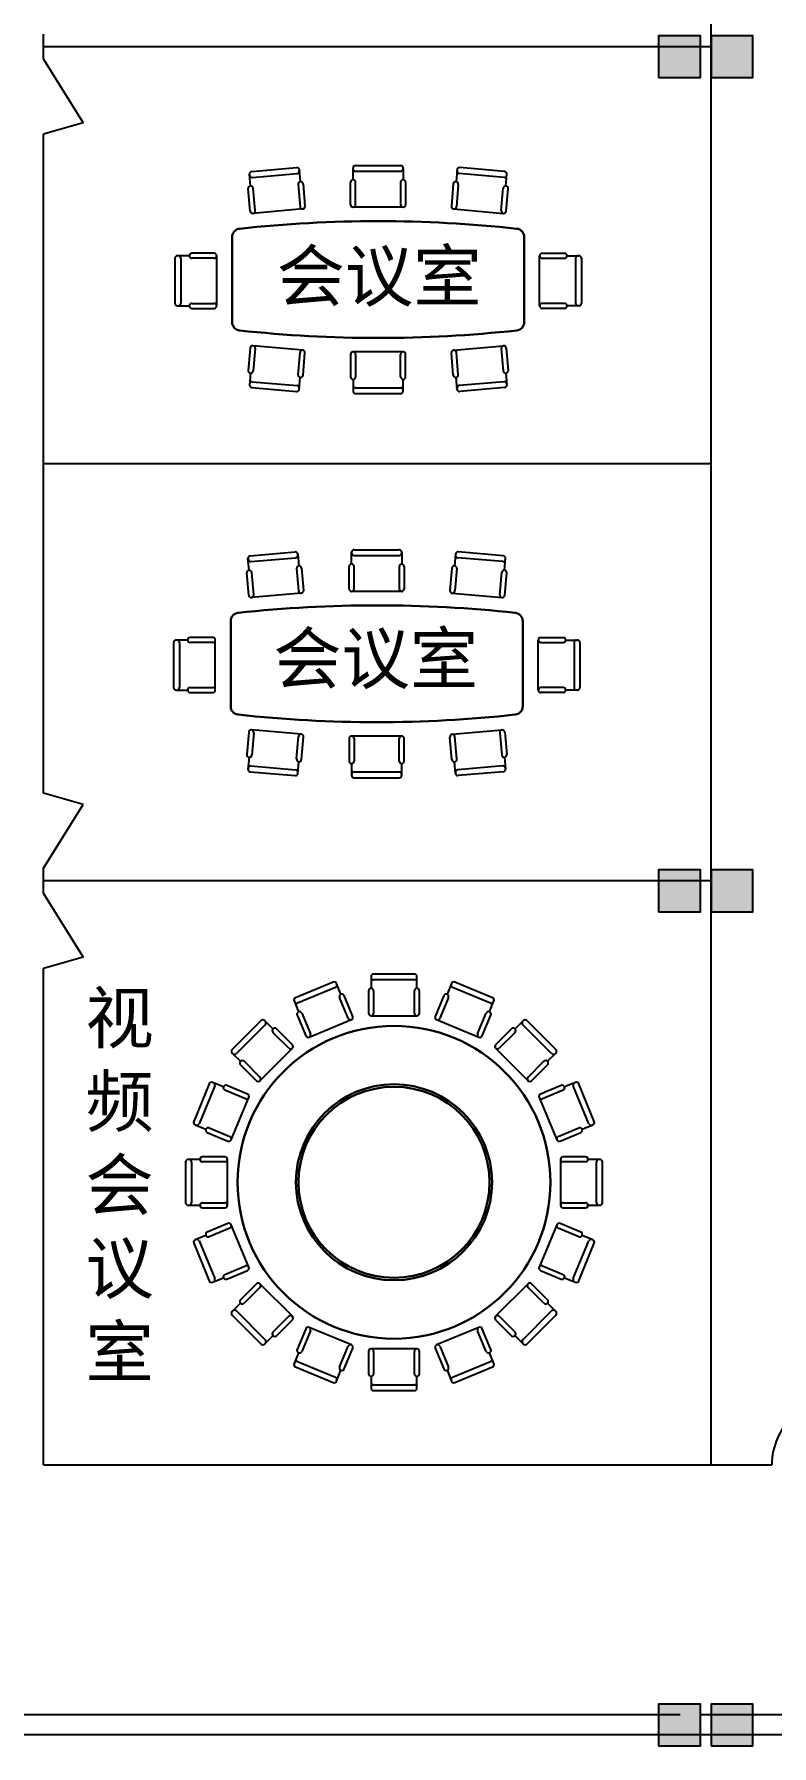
# Model space of a CAD drawing. Header units: millimetres. Extents: x 958 to 636282, y 2095 to 161571.
# Drawn here: x 85455 to 94293, y 7095 to 27615 of the extents above; entities that cross this region are included whole.
import ezdxf

# ---------------------------------------------------------------- set-up
doc = ezdxf.new("R2010")
doc.units = ezdxf.units.MM
for name, color, linetype in [('COLUMN', 9, 'Continuous'), ('PUB_HATCH', 8, 'Continuous'), ('W', 7, 'Continuous'), ('wall', 2, 'Continuous')]:
    doc.layers.add(name, color=color, linetype=linetype)
doc.styles.get("Standard").update_dxf_attribs({"font": 'arial.ttf'})

# ---------------------------------------------------------------- blocks, each defined once
blk = doc.blocks.new('_fzh')
blk.add_lwpolyline([(-0.5, -0.5), (0.5, -0.5), (0.5, 0.5), (-0.5, 0.5)], close=True)
at = {"layer": 'PUB_HATCH'}
blk.add_solid([(-0.5, -0.5), (0.5, -0.5), (-0.5, 0.5), (0.5, 0.5)], dxfattribs=at)

msp = doc.modelspace()

# ---------------------------------------------------------------- linework, layer by layer
for p, q in [((93567.108, 22465.286), (93567.108, 67465.286)), ((93567.733, 10465.286), (93567.733, 67225.286)), ((85567.108, 27315.215), (85567.108, 27615.357)), ((93567.108, 27465.286), (85567.108, 27465.286)), ((85567.108, 18515.357), (85567.108, 26415.215)), ((93567.108, 22465.286), (85567.108, 22465.286)), ((93566.483, 10465.286), (93567.108, 22465.286)), ((93567.108, 10465.286), (93567.108, 22465.286)), ((85567.108, 17315.215), (85567.108, 17615.357)), ((93567.108, 17465.286), (85567.108, 17465.286)), ((85567.108, 10465.286), (85567.108, 16415.215)), ((85567.108, 10465.286), (94293.488, 10465.286)), ((88567.733, 10465.286), (90467.733, 10465.286))]:
    msp.add_line(p, q)
msp.add_arc((95103.54, 10456.476), 810.1, 86.8160727, 179.3768898)
at = {"layer": 'W', "color": 3, "linetype": 'ByBlock', "lineweight": 25}
for p, q in [((85567.108, 27315.215), (86042.614, 26551.085)), ((88034.371, 25926.177), (88033.499, 25936.139)), ((88045.785, 25795.716), (88033.499, 25936.139)), ((88060.77, 25968.64), (88598.715, 26015.704)), ((88066.871, 25898.906), (88604.816, 25945.97)), ((88631.216, 25988.433), (88632.087, 25978.471)), ((88631.216, 25988.433), (88643.501, 25848.009)), ((89275.616, 26001.802), (89275.616, 26011.802)), ((89275.616, 25870.843), (89275.616, 26011.802)), ((89275.616, 25870.843), (89275.616, 25870.843)), ((89305.616, 26041.802), (89845.616, 26041.802)), ((89305.616, 25971.802), (89845.616, 25971.802)), ((89875.616, 26011.802), (89875.616, 26001.802)), ((89875.616, 26011.802), (89875.616, 25870.843)), ((89875.616, 25870.843), (89875.616, 25870.843)), ((90521.703, 25988.433), (90509.418, 25848.009)), ((90521.703, 25988.433), (90520.831, 25978.471)), ((91086.048, 25898.906), (90548.103, 25945.97)), ((91092.149, 25968.64), (90554.203, 26015.704)), ((91107.134, 25795.716), (91119.42, 25936.139)), ((91118.548, 25926.177), (91119.42, 25936.139)), ((88041.962, 25495.199), (88018.513, 25763.215)), ((88045.785, 25795.716), (88045.785, 25795.716)), ((88101.733, 25500.428), (88078.285, 25768.445)), ((88616.23, 25815.509), (88639.679, 25547.492)), ((88643.501, 25848.009), (88643.501, 25848.009)), ((88676.002, 25820.738), (88699.45, 25552.722)), ((89245.616, 25571.802), (89245.616, 25840.843)), ((89305.616, 25571.802), (89305.616, 25840.843)), ((89845.616, 25840.843), (89845.616, 25571.802)), ((89905.616, 25840.843), (89905.616, 25571.802)), ((90476.917, 25820.738), (90453.469, 25552.722)), ((90509.418, 25848.009), (90509.418, 25848.009)), ((90536.689, 25815.509), (90513.24, 25547.492)), ((91051.185, 25500.428), (91074.634, 25768.445)), ((91107.134, 25795.716), (91107.134, 25795.716)), ((91110.957, 25495.199), (91134.406, 25763.215)), ((88672.179, 25520.221), (88074.462, 25467.928)), ((88074.462, 25467.928), (88074.462, 25467.928)), ((88672.179, 25520.221), (88672.179, 25520.221)), ((89875.616, 25541.802), (89275.616, 25541.802)), ((89275.616, 25541.802), (89275.616, 25541.802)), ((89875.616, 25541.802), (89875.616, 25541.802)), ((90480.74, 25520.221), (91078.457, 25467.928)), ((90480.74, 25520.221), (90480.74, 25520.221)), ((91078.457, 25467.928), (91078.457, 25467.928)), ((87140.994, 24928.89), (87140.994, 24388.89)), ((87180.994, 24958.89), (87170.994, 24958.89)), ((87311.953, 24958.89), (87170.994, 24958.89)), ((87210.994, 24928.89), (87210.994, 24388.89)), ((87311.953, 24958.89), (87311.953, 24958.89)), ((87610.994, 24988.89), (87341.953, 24988.89)), ((87610.994, 24928.89), (87341.953, 24928.89)), ((87640.994, 24358.89), (87640.994, 24958.89)), ((87640.994, 24958.89), (87640.994, 24958.89)), ((91511.925, 24358.89), (91511.925, 24958.89)), ((91511.925, 24958.89), (91511.925, 24958.89)), ((91541.925, 24988.89), (91810.965, 24988.89)), ((91541.925, 24928.89), (91810.965, 24928.89)), ((91840.965, 24958.89), (91840.965, 24958.89)), ((91840.965, 24958.89), (91981.925, 24958.89)), ((91941.925, 24928.89), (91941.925, 24388.89)), ((91971.925, 24958.89), (91981.925, 24958.89)), ((92011.925, 24928.89), (92011.925, 24388.89)), ((87170.994, 24358.89), (87180.994, 24358.89)), ((87170.994, 24358.89), (87311.953, 24358.89)), ((87311.953, 24358.89), (87311.953, 24358.89)), ((87341.953, 24388.89), (87610.994, 24388.89)), ((87341.953, 24328.89), (87610.994, 24328.89)), ((87640.994, 24358.89), (87640.994, 24358.89)), ((91511.925, 24358.89), (91511.925, 24358.89)), ((91810.965, 24388.89), (91541.925, 24388.89)), ((91810.965, 24328.89), (91541.925, 24328.89)), ((91840.965, 24358.89), (91840.965, 24358.89)), ((91981.925, 24358.89), (91840.965, 24358.89)), ((91981.925, 24358.89), (91971.925, 24358.89)), ((88041.962, 23853.117), (88018.513, 23585.101)), ((88672.179, 23828.095), (88074.462, 23880.389)), ((88074.462, 23880.389), (88074.462, 23880.389)), ((88101.733, 23847.888), (88078.285, 23579.872)), ((88672.179, 23828.095), (88672.179, 23828.095)), ((89875.616, 23806.514), (89275.616, 23806.514)), ((89275.616, 23806.514), (89275.616, 23806.514)), ((89875.616, 23806.514), (89875.616, 23806.514)), ((90480.74, 23828.095), (91078.457, 23880.389)), ((90480.74, 23828.095), (90480.74, 23828.095)), ((91051.185, 23847.888), (91074.634, 23579.872)), ((91078.457, 23880.389), (91078.457, 23880.389)), ((91110.957, 23853.117), (91134.406, 23585.101)), ((88616.23, 23532.808), (88639.679, 23800.824)), ((88676.002, 23527.578), (88699.45, 23795.595)), ((89245.616, 23776.514), (89245.616, 23507.474)), ((89305.616, 23776.514), (89305.616, 23507.474)), ((89845.616, 23507.474), (89845.616, 23776.514)), ((89905.616, 23507.474), (89905.616, 23776.514)), ((90476.917, 23527.578), (90453.469, 23795.595)), ((90536.689, 23532.808), (90513.24, 23800.824)), ((88045.785, 23552.601), (88033.499, 23412.177)), ((88034.371, 23422.139), (88033.499, 23412.177)), ((88045.785, 23552.601), (88045.785, 23552.601)), ((88066.871, 23449.41), (88604.816, 23402.346)), ((88631.216, 23359.884), (88643.501, 23500.307)), ((88643.501, 23500.307), (88643.501, 23500.307)), ((89275.616, 23477.474), (89275.616, 23477.474)), ((89275.616, 23477.474), (89275.616, 23336.514)), ((89875.616, 23477.474), (89875.616, 23477.474)), ((89875.616, 23336.514), (89875.616, 23477.474)), ((90509.418, 23500.307), (90509.418, 23500.307)), ((90521.703, 23359.884), (90509.418, 23500.307)), ((91086.048, 23449.41), (90548.103, 23402.346)), ((91107.134, 23552.601), (91107.134, 23552.601)), ((91107.134, 23552.601), (91119.42, 23412.177)), ((91118.548, 23422.139), (91119.42, 23412.177)), ((88060.77, 23379.677), (88598.715, 23332.613)), ((88631.216, 23359.884), (88632.087, 23369.846)), ((89275.616, 23346.514), (89275.616, 23336.514)), ((89305.616, 23376.514), (89845.616, 23376.514)), ((89305.616, 23306.514), (89845.616, 23306.514)), ((89875.616, 23336.514), (89875.616, 23346.514)), ((90521.703, 23359.884), (90520.831, 23369.846)), ((91092.149, 23379.677), (90554.203, 23332.613)), ((88043.401, 21362.255), (88581.346, 21409.319)), ((88613.847, 21382.047), (88614.718, 21372.085)), ((88613.847, 21382.047), (88626.132, 21241.624)), ((89258.247, 21395.417), (89258.247, 21405.417)), ((89258.247, 21264.457), (89258.247, 21405.417)), ((89288.247, 21435.417), (89828.247, 21435.417)), ((89288.247, 21365.417), (89828.247, 21365.417)), ((89858.247, 21405.417), (89858.247, 21395.417)), ((89858.247, 21405.417), (89858.247, 21264.457)), ((90504.334, 21382.047), (90492.048, 21241.624)), ((90504.334, 21382.047), (90503.462, 21372.085)), ((91074.78, 21362.255), (90536.834, 21409.319)), ((88024.593, 20888.814), (88001.144, 21156.83)), ((88017.002, 21319.792), (88016.13, 21329.754)), ((88028.415, 21189.331), (88016.13, 21329.754)), ((88028.415, 21189.331), (88028.415, 21189.331)), ((88049.502, 21292.521), (88587.447, 21339.585)), ((88084.364, 20894.043), (88060.916, 21162.059)), ((88598.861, 21209.124), (88622.309, 20941.107)), ((88626.132, 21241.624), (88626.132, 21241.624)), ((88658.633, 21214.353), (88682.081, 20946.336)), ((89228.247, 20965.417), (89228.247, 21234.457)), ((89258.247, 21264.457), (89258.247, 21264.457)), ((89288.247, 20965.417), (89288.247, 21234.457)), ((89828.247, 21234.457), (89828.247, 20965.417)), ((89858.247, 21264.457), (89858.247, 21264.457)), ((89888.247, 21234.457), (89888.247, 20965.417)), ((90459.548, 21214.353), (90436.099, 20946.336)), ((90492.048, 21241.624), (90492.048, 21241.624)), ((90519.32, 21209.124), (90495.871, 20941.107)), ((91068.679, 21292.521), (90530.733, 21339.585)), ((91033.816, 20894.043), (91057.265, 21162.059)), ((91089.765, 21189.331), (91102.051, 21329.754)), ((91089.765, 21189.331), (91089.765, 21189.331)), ((91093.588, 20888.814), (91117.036, 21156.83)), ((91101.179, 21319.792), (91102.051, 21329.754)), ((89858.247, 20935.417), (89258.247, 20935.417)), ((89258.247, 20935.417), (89258.247, 20935.417)), ((89858.247, 20935.417), (89858.247, 20935.417)), ((88654.81, 20913.836), (88057.093, 20861.542)), ((88057.093, 20861.542), (88057.093, 20861.542)), ((88654.81, 20913.836), (88654.81, 20913.836)), ((90463.371, 20913.836), (91061.087, 20861.542)), ((90463.371, 20913.836), (90463.371, 20913.836)), ((91061.087, 20861.542), (91061.087, 20861.542)), ((87123.625, 20322.505), (87123.625, 19782.505)), ((87163.625, 20352.505), (87153.625, 20352.505)), ((87294.584, 20352.505), (87153.625, 20352.505)), ((87193.625, 20322.505), (87193.625, 19782.505)), ((87294.584, 20352.505), (87294.584, 20352.505)), ((87593.625, 20382.505), (87324.584, 20382.505)), ((87593.625, 20322.505), (87324.584, 20322.505)), ((87623.625, 19752.505), (87623.625, 20352.505)), ((87623.625, 20352.505), (87623.625, 20352.505)), ((91494.556, 19752.505), (91494.556, 20352.505)), ((91494.556, 20352.505), (91494.556, 20352.505)), ((91524.556, 20382.505), (91793.596, 20382.505)), ((91524.556, 20322.505), (91793.596, 20322.505)), ((91823.596, 20352.505), (91823.596, 20352.505)), ((91823.596, 20352.505), (91964.556, 20352.505)), ((91924.556, 20322.505), (91924.556, 19782.505)), ((91954.556, 20352.505), (91964.556, 20352.505)), ((91994.556, 20322.505), (91994.556, 19782.505)), ((87153.625, 19752.505), (87163.625, 19752.505)), ((87153.625, 19752.505), (87294.584, 19752.505)), ((87294.584, 19752.505), (87294.584, 19752.505)), ((87324.584, 19782.505), (87593.625, 19782.505)), ((87324.584, 19722.505), (87593.625, 19722.505)), ((87623.625, 19752.505), (87623.625, 19752.505)), ((91494.556, 19752.505), (91494.556, 19752.505)), ((91793.596, 19782.505), (91524.556, 19782.505)), ((91793.596, 19722.505), (91524.556, 19722.505)), ((91823.596, 19752.505), (91823.596, 19752.505)), ((91964.556, 19752.505), (91823.596, 19752.505)), ((91964.556, 19752.505), (91954.556, 19752.505)), ((88024.593, 19246.732), (88001.144, 18978.716)), ((88654.81, 19221.71), (88057.093, 19274.004)), ((88057.093, 19274.004), (88057.093, 19274.004)), ((88084.364, 19241.503), (88060.916, 18973.487)), ((88598.861, 18926.422), (88622.309, 19194.439)), ((88654.81, 19221.71), (88654.81, 19221.71)), ((88658.633, 18921.193), (88682.081, 19189.21)), ((89228.247, 19170.129), (89228.247, 18901.089)), ((89858.247, 19200.129), (89258.247, 19200.129)), ((89258.247, 19200.129), (89258.247, 19200.129)), ((89288.247, 19170.129), (89288.247, 18901.089)), ((89828.247, 18901.089), (89828.247, 19170.129)), ((89858.247, 19200.129), (89858.247, 19200.129)), ((89888.247, 18901.089), (89888.247, 19170.129)), ((90459.548, 18921.193), (90436.099, 19189.21)), ((90463.371, 19221.71), (91061.087, 19274.004)), ((90463.371, 19221.71), (90463.371, 19221.71)), ((90519.32, 18926.422), (90495.871, 19194.439)), ((91033.816, 19241.503), (91057.265, 18973.487)), ((91061.087, 19274.004), (91061.087, 19274.004)), ((91093.588, 19246.732), (91117.036, 18978.716)), ((88028.415, 18946.215), (88016.13, 18805.792)), ((88028.415, 18946.215), (88028.415, 18946.215)), ((88613.847, 18753.499), (88626.132, 18893.922)), ((88626.132, 18893.922), (88626.132, 18893.922)), ((90492.048, 18893.922), (90492.048, 18893.922)), ((90504.334, 18753.499), (90492.048, 18893.922)), ((91089.765, 18946.215), (91089.765, 18946.215)), ((91089.765, 18946.215), (91102.051, 18805.792)), ((88017.002, 18815.754), (88016.13, 18805.792)), ((88043.401, 18773.292), (88581.346, 18726.227)), ((88049.502, 18843.025), (88587.447, 18795.961)), ((88613.847, 18753.499), (88614.718, 18763.461)), ((89258.247, 18871.089), (89258.247, 18871.089)), ((89258.247, 18871.089), (89258.247, 18730.129)), ((89258.247, 18740.129), (89258.247, 18730.129)), ((89288.247, 18770.129), (89828.247, 18770.129)), ((89288.247, 18700.129), (89828.247, 18700.129)), ((89858.247, 18871.089), (89858.247, 18871.089)), ((89858.247, 18730.129), (89858.247, 18871.089)), ((89858.247, 18730.129), (89858.247, 18740.129)), ((90504.334, 18753.499), (90503.462, 18763.461)), ((91068.679, 18843.025), (90530.733, 18795.961)), ((91074.78, 18773.292), (90536.834, 18726.227)), ((91101.179, 18815.754), (91102.051, 18805.792)), ((85567.108, 17615.357), (86042.614, 18379.486)), ((85567.108, 17315.215), (86042.614, 16551.085)), ((89036.908, 16251.774), (88584.207, 16064.259)), ((89079.932, 16226.299), (89076.105, 16235.538)), ((89130.048, 16105.308), (89076.105, 16235.538)), ((89491.183, 16318.103), (89491.183, 16308.103)), ((89491.183, 16318.103), (89491.183, 16177.143)), ((90011.183, 16348.103), (89521.183, 16348.103)), ((90011.183, 16278.103), (89521.183, 16278.103)), ((90041.183, 16308.103), (90041.183, 16318.103)), ((90041.183, 16177.143), (90041.183, 16318.103)), ((90456.262, 16235.538), (90402.319, 16105.308)), ((90456.262, 16235.538), (90452.435, 16226.299)), ((90948.16, 16064.259), (90495.459, 16251.774)), ((88567.971, 16025.062), (88571.798, 16015.824)), ((88567.971, 16025.062), (88621.914, 15894.833)), ((89063.696, 16187.103), (88610.995, 15999.588)), ((89216.769, 15817.551), (89113.812, 16066.112)), ((89130.048, 16105.308), (89130.048, 16105.308)), ((89272.202, 15840.512), (89169.245, 16089.073)), ((89461.183, 16147.143), (89461.183, 15878.103)), ((89491.183, 16177.143), (89491.183, 16177.143)), ((89521.183, 16147.143), (89521.183, 15878.103)), ((90011.183, 15878.103), (90011.183, 16147.143)), ((90041.183, 16177.143), (90041.183, 16177.143)), ((90071.183, 15878.103), (90071.183, 16147.143)), ((90363.122, 16089.073), (90260.165, 15840.512)), ((90418.555, 16066.112), (90315.598, 15817.551)), ((90402.319, 16105.308), (90402.319, 16105.308)), ((90921.372, 15999.588), (90468.671, 16187.103)), ((90910.453, 15894.833), (90964.396, 16025.062)), ((90960.569, 16015.824), (90964.396, 16025.062)), ((88605.678, 15855.636), (88708.635, 15607.075)), ((88621.914, 15894.833), (88621.914, 15894.833)), ((88661.111, 15878.597), (88764.068, 15630.036)), ((88747.832, 15590.839), (89255.966, 15801.315)), ((89255.966, 15801.315), (89255.966, 15801.315)), ((89491.183, 15848.103), (90041.183, 15848.103)), ((89491.183, 15848.103), (89491.183, 15848.103)), ((90041.183, 15848.103), (90041.183, 15848.103)), ((90276.401, 15801.315), (90784.535, 15590.839)), ((90276.401, 15801.315), (90276.401, 15801.315)), ((90768.299, 15630.036), (90871.256, 15878.597)), ((90823.732, 15607.075), (90926.689, 15855.636)), ((90910.453, 15894.833), (90910.453, 15894.833)), ((88173.658, 15789.939), (87827.175, 15443.457)), ((88223.155, 15740.442), (87876.673, 15393.959)), ((88223.155, 15782.868), (88216.084, 15789.939)), ((88315.758, 15690.266), (88216.084, 15789.939)), ((88315.758, 15690.266), (88315.758, 15690.266)), ((88505.998, 15457.599), (88315.758, 15647.839)), ((88548.424, 15500.025), (88358.184, 15690.266)), ((91174.183, 15690.266), (90983.942, 15500.025)), ((91216.609, 15647.839), (91026.369, 15457.599)), ((91316.283, 15789.939), (91216.609, 15690.266)), ((91216.609, 15690.266), (91216.609, 15690.266)), ((91316.283, 15789.939), (91309.212, 15782.868)), ((91655.694, 15393.959), (91309.212, 15740.442)), ((91705.191, 15443.457), (91358.709, 15789.939)), ((87827.175, 15401.03), (87834.247, 15393.959)), ((87827.175, 15401.03), (87926.849, 15301.357)), ((88159.516, 15068.69), (88548.424, 15457.599)), ((88548.424, 15457.599), (88548.424, 15457.599)), ((88747.832, 15590.839), (88747.832, 15590.839)), ((90784.535, 15590.839), (90784.535, 15590.839)), ((90983.942, 15457.599), (91372.851, 15068.69)), ((90983.942, 15457.599), (90983.942, 15457.599)), ((91605.518, 15301.357), (91705.191, 15401.03)), ((91698.12, 15393.959), (91705.191, 15401.03)), ((87926.849, 15301.357), (87926.849, 15301.357)), ((87926.849, 15258.93), (88117.089, 15068.69)), ((87969.276, 15301.357), (88159.516, 15111.117)), ((91372.851, 15111.117), (91563.091, 15301.357)), ((91415.278, 15068.69), (91605.518, 15258.93)), ((91605.518, 15301.357), (91605.518, 15301.357)), ((87552.855, 15032.908), (87365.341, 14580.207)), ((87617.527, 15006.12), (87430.012, 14553.419)), ((87601.291, 15045.317), (87592.052, 15049.144)), ((87722.282, 14995.201), (87592.052, 15049.144)), ((87722.282, 14995.201), (87722.282, 14995.201)), ((88010.04, 14908.479), (87761.479, 15011.437)), ((88159.516, 15068.69), (88159.516, 15068.69)), ((91372.851, 15068.69), (91372.851, 15068.69)), ((91770.888, 15011.437), (91522.327, 14908.479)), ((91940.315, 15049.144), (91810.085, 14995.201)), ((91810.085, 14995.201), (91810.085, 14995.201)), ((92102.355, 14553.419), (91914.84, 15006.12)), ((91940.315, 15049.144), (91931.076, 15045.317)), ((92167.026, 14580.207), (91979.511, 15032.908)), ((87987.079, 14853.047), (87738.518, 14956.004)), ((87815.8, 14361.149), (88026.276, 14869.282)), ((88026.276, 14869.282), (88026.276, 14869.282)), ((91506.091, 14869.282), (91716.567, 14361.149)), ((91506.091, 14869.282), (91506.091, 14869.282)), ((91793.849, 14956.004), (91545.288, 14853.047)), ((87381.576, 14541.01), (87390.815, 14537.183)), ((87381.576, 14541.01), (87511.806, 14487.067)), ((87511.806, 14487.067), (87511.806, 14487.067)), ((87528.042, 14447.87), (87776.603, 14344.913)), ((87551.003, 14503.303), (87799.564, 14400.346)), ((91732.803, 14400.346), (91981.364, 14503.303)), ((91755.764, 14344.913), (92004.325, 14447.87)), ((92020.561, 14487.067), (92150.79, 14541.01)), ((92020.561, 14487.067), (92020.561, 14487.067)), ((92141.552, 14537.183), (92150.79, 14541.01)), ((87815.8, 14361.149), (87815.8, 14361.149)), ((91716.567, 14361.149), (91716.567, 14361.149)), ((87269.012, 14095.931), (87269.012, 13605.931)), ((87309.012, 14125.931), (87299.012, 14125.931)), ((87439.972, 14125.931), (87299.012, 14125.931)), ((87339.012, 14095.931), (87339.012, 13605.931)), ((87439.972, 14125.931), (87439.972, 14125.931)), ((87739.012, 14155.931), (87469.972, 14155.931)), ((87739.012, 14095.931), (87469.972, 14095.931)), ((87769.012, 13575.931), (87769.012, 14125.931)), ((87769.012, 14125.931), (87769.012, 14125.931)), ((91763.355, 14125.931), (91763.355, 13575.931)), ((91763.355, 14125.931), (91763.355, 14125.931)), ((92062.395, 14155.931), (91793.355, 14155.931)), ((92062.395, 14095.931), (91793.355, 14095.931)), ((92092.395, 14125.931), (92092.395, 14125.931)), ((92233.355, 14125.931), (92092.395, 14125.931)), ((92193.355, 13605.931), (92193.355, 14095.931)), ((92233.355, 14125.931), (92223.355, 14125.931)), ((92263.355, 13605.931), (92263.355, 14095.931)), ((87299.012, 13575.931), (87309.012, 13575.931)), ((87299.012, 13575.931), (87439.972, 13575.931)), ((87439.972, 13575.931), (87439.972, 13575.931)), ((87469.972, 13605.931), (87739.012, 13605.931)), ((87469.972, 13545.931), (87739.012, 13545.931)), ((87769.012, 13575.931), (87769.012, 13575.931)), ((91763.355, 13575.931), (91763.355, 13575.931)), ((91793.355, 13605.931), (92062.395, 13605.931)), ((91793.355, 13545.931), (92062.395, 13545.931)), ((92092.395, 13575.931), (92092.395, 13575.931)), ((92092.395, 13575.931), (92233.355, 13575.931)), ((92223.355, 13575.931), (92233.355, 13575.931)), ((87776.603, 13356.95), (87528.042, 13253.992)), ((88026.276, 12832.58), (87815.8, 13340.714)), ((87815.8, 13340.714), (87815.8, 13340.714)), ((91716.567, 13340.714), (91506.091, 12832.58)), ((91716.567, 13340.714), (91716.567, 13340.714)), ((92004.325, 13253.992), (91755.764, 13356.95)), ((87511.806, 13214.795), (87381.576, 13160.853)), ((87390.815, 13164.679), (87381.576, 13160.853)), ((87430.012, 13148.443), (87617.527, 12695.743)), ((87511.806, 13214.795), (87511.806, 13214.795)), ((87799.564, 13301.517), (87551.003, 13198.56)), ((91981.364, 13198.56), (91732.803, 13301.517)), ((91914.84, 12695.743), (92102.355, 13148.443)), ((92020.561, 13214.795), (92020.561, 13214.795)), ((92150.79, 13160.853), (92020.561, 13214.795)), ((92150.79, 13160.853), (92141.552, 13164.679)), ((87365.341, 13121.656), (87552.855, 12668.955)), ((91979.511, 12668.955), (92167.026, 13121.656)), ((87738.518, 12745.859), (87987.079, 12848.816)), ((87761.479, 12690.426), (88010.04, 12793.383)), ((88026.276, 12832.58), (88026.276, 12832.58)), ((91506.091, 12832.58), (91506.091, 12832.58)), ((91522.327, 12793.383), (91770.888, 12690.426)), ((91545.288, 12848.816), (91793.849, 12745.859)), ((87592.052, 12652.719), (87722.282, 12706.662)), ((87592.052, 12652.719), (87601.291, 12656.546)), ((87722.282, 12706.662), (87722.282, 12706.662)), ((88117.089, 12633.172), (87926.849, 12442.932)), ((88159.516, 12590.746), (87969.276, 12400.506)), ((88548.424, 12244.263), (88159.516, 12633.172)), ((88159.516, 12633.172), (88159.516, 12633.172)), ((91372.851, 12633.172), (90983.942, 12244.263)), ((91372.851, 12633.172), (91372.851, 12633.172)), ((91563.091, 12400.506), (91372.851, 12590.746)), ((91605.518, 12442.932), (91415.278, 12633.172)), ((91810.085, 12706.662), (91810.085, 12706.662)), ((91810.085, 12706.662), (91940.315, 12652.719)), ((91931.076, 12656.546), (91940.315, 12652.719)), ((87926.849, 12400.506), (87827.175, 12300.832)), ((87926.849, 12400.506), (87926.849, 12400.506)), ((91605.518, 12400.506), (91605.518, 12400.506)), ((91705.191, 12300.832), (91605.518, 12400.506)), ((87834.247, 12307.903), (87827.175, 12300.832)), ((87827.175, 12258.406), (88173.658, 11911.923)), ((87876.673, 12307.903), (88223.155, 11961.421)), ((88315.758, 12054.023), (88505.998, 12244.263)), ((88358.184, 12011.597), (88548.424, 12201.837)), ((88548.424, 12244.263), (88548.424, 12244.263)), ((89255.966, 11900.548), (88747.832, 12111.023)), ((88747.832, 12111.023), (88747.832, 12111.023)), ((90784.535, 12111.023), (90276.401, 11900.548)), ((90784.535, 12111.023), (90784.535, 12111.023)), ((90983.942, 12244.263), (90983.942, 12244.263)), ((90983.942, 12201.837), (91174.183, 12011.597)), ((91026.369, 12244.263), (91216.609, 12054.023)), ((91309.212, 11961.421), (91655.694, 12307.903)), ((91358.709, 11911.923), (91705.191, 12258.406)), ((91705.191, 12300.832), (91698.12, 12307.903)), ((88216.084, 11911.923), (88315.758, 12011.597)), ((88216.084, 11911.923), (88223.155, 11918.994)), ((88315.758, 12011.597), (88315.758, 12011.597)), ((88708.635, 12094.788), (88605.678, 11846.227)), ((88764.068, 12071.827), (88661.111, 11823.266)), ((90871.256, 11823.266), (90768.299, 12071.827)), ((90926.689, 11846.227), (90823.732, 12094.788)), ((91216.609, 12011.597), (91216.609, 12011.597)), ((91216.609, 12011.597), (91316.283, 11911.923)), ((91309.212, 11918.994), (91316.283, 11911.923)), ((88621.914, 11807.03), (88567.971, 11676.8)), ((88610.995, 11702.275), (89063.696, 11514.76)), ((88621.914, 11807.03), (88621.914, 11807.03)), ((89113.812, 11635.751), (89216.769, 11884.312)), ((89169.245, 11612.79), (89272.202, 11861.351)), ((89255.966, 11900.548), (89255.966, 11900.548)), ((89461.183, 11823.76), (89461.183, 11554.72)), ((90041.183, 11853.76), (89491.183, 11853.76)), ((89491.183, 11853.76), (89491.183, 11853.76)), ((89521.183, 11823.76), (89521.183, 11554.72)), ((90011.183, 11554.72), (90011.183, 11823.76)), ((90041.183, 11853.76), (90041.183, 11853.76)), ((90071.183, 11554.72), (90071.183, 11823.76)), ((90260.165, 11861.351), (90363.122, 11612.79)), ((90276.401, 11900.548), (90276.401, 11900.548)), ((90315.598, 11884.312), (90418.555, 11635.751)), ((90468.671, 11514.76), (90921.372, 11702.275)), ((90910.453, 11807.03), (90910.453, 11807.03)), ((90964.396, 11676.8), (90910.453, 11807.03)), ((88571.798, 11686.039), (88567.971, 11676.8)), ((88584.207, 11637.603), (89036.908, 11450.088)), ((89076.105, 11466.324), (89130.048, 11596.554)), ((89130.048, 11596.554), (89130.048, 11596.554)), ((89491.183, 11524.72), (89491.183, 11524.72)), ((89491.183, 11524.72), (89491.183, 11383.76)), ((90041.183, 11524.72), (90041.183, 11524.72)), ((90041.183, 11383.76), (90041.183, 11524.72)), ((90402.319, 11596.554), (90402.319, 11596.554)), ((90402.319, 11596.554), (90456.262, 11466.324)), ((90495.459, 11450.088), (90948.16, 11637.603)), ((90964.396, 11676.8), (90960.569, 11686.039)), ((89076.105, 11466.324), (89079.932, 11475.563)), ((89491.183, 11393.76), (89491.183, 11383.76)), ((89521.183, 11423.76), (90011.183, 11423.76)), ((89521.183, 11353.76), (90011.183, 11353.76)), ((90041.183, 11383.76), (90041.183, 11393.76)), ((90452.435, 11475.563), (90456.262, 11466.324))]:
    msp.add_line(p, q, dxfattribs=at)
at = {"layer": 'W', "color": 241, "linetype": 'ByBlock', "lineweight": 25, "true_color": 0xf26eae}
for p, q in [((86042.614, 26551.085), (85567.108, 26415.215)), ((86042.614, 18379.486), (85567.108, 18515.357)), ((86042.614, 16551.085), (85567.108, 16415.215))]:
    msp.add_line(p, q, dxfattribs=at)
at = {"layer": 'W', "color": 0, "linetype": 'ByBlock', "lineweight": 30}
for p, q in [((87826.459, 24163.609), (87826.459, 25184.707)), ((91326.459, 24163.609), (91326.459, 25184.707)), ((87809.09, 19557.224), (87809.09, 20578.322)), ((91309.09, 19557.224), (91309.09, 20578.322))]:
    msp.add_line(p, q, dxfattribs=at)
for radius in [1875, 1175, 1145]:
    msp.add_circle((89766.183, 13850.931), radius, dxfattribs=at)
at = {"layer": 'W', "color": 3, "linetype": 'ByBlock', "lineweight": 25}
for centre, start, end in [((88063.385, 25938.754), 95, 185), ((88064.256, 25928.792), 185, 275), ((88601.33, 25985.818), 5, 95), ((88602.202, 25975.856), 275, 5), ((89275.616, 25840.843), 90, 180), ((89305.616, 26011.802), 90, 180), ((89305.616, 26001.802), 180, 270), ((89275.616, 25840.843), 0, 90), ((89845.616, 26011.802), 0, 90), ((89845.616, 26001.802), 270, 0), ((89875.616, 25840.843), 90, 180), ((89875.616, 25840.843), 0, 90), ((90550.717, 25975.856), 175, 265), ((90551.589, 25985.818), 85, 175), ((91088.662, 25928.792), 265, 355), ((91089.534, 25938.754), 355, 85), ((88048.399, 25765.83), 95, 185), ((88048.399, 25765.83), 5, 95), ((88646.116, 25818.123), 95, 185), ((88646.116, 25818.123), 5, 95), ((90506.803, 25818.123), 85, 175), ((90506.803, 25818.123), 355, 85), ((91104.52, 25765.83), 85, 175), ((91104.52, 25765.83), 355, 85), ((88071.848, 25497.813), 185, 275), ((88071.848, 25497.813), 275, 5), ((88669.564, 25550.107), 185, 275), ((88669.564, 25550.107), 275, 5), ((89275.616, 25571.802), 180, 270), ((89275.616, 25571.802), 270, 0), ((89875.616, 25571.802), 180, 270), ((89875.616, 25571.802), 270, 0), ((90483.354, 25550.107), 175, 265), ((90483.354, 25550.107), 265, 355), ((91081.071, 25497.813), 175, 265), ((91081.071, 25497.813), 265, 355), ((87170.994, 24928.89), 90, 180), ((87180.994, 24928.89), 0, 90), ((87341.953, 24958.89), 90, 180), ((87341.953, 24958.89), 180, 270), ((87610.994, 24958.89), 0, 90), ((87610.994, 24958.89), 270, 0), ((91541.925, 24958.89), 90, 180), ((91541.925, 24958.89), 180, 270), ((91810.965, 24958.89), 0, 90), ((91810.965, 24958.89), 270, 0), ((91971.925, 24928.89), 90, 180), ((91981.925, 24928.89), 0, 90), ((87170.994, 24388.89), 180, 270), ((87180.994, 24388.89), 270, 0), ((87341.953, 24358.89), 90, 180), ((87341.953, 24358.89), 180, 270), ((87610.994, 24358.89), 0, 90), ((87610.994, 24358.89), 270, 0), ((91541.925, 24358.89), 90, 180), ((91541.925, 24358.89), 180, 270), ((91810.965, 24358.89), 0, 90), ((91810.965, 24358.89), 270, 0), ((91971.925, 24388.89), 180, 270), ((91981.925, 24388.89), 270, 0), ((88071.848, 23850.503), 85, 175), ((88071.848, 23850.503), 355, 85), ((88669.564, 23798.209), 85, 175), ((88669.564, 23798.209), 355, 85), ((89275.616, 23776.514), 90, 180), ((89275.616, 23776.514), 0, 90), ((89875.616, 23776.514), 90, 180), ((89875.616, 23776.514), 0, 90), ((90483.354, 23798.209), 95, 185), ((90483.354, 23798.209), 5, 95), ((91081.071, 23850.503), 95, 185), ((91081.071, 23850.503), 5, 95), ((88048.399, 23582.486), 175, 265), ((88063.385, 23409.562), 175, 265), ((88064.256, 23419.524), 85, 175), ((88048.399, 23582.486), 265, 355), ((88602.202, 23372.46), 355, 85), ((88646.116, 23530.193), 175, 265), ((88646.116, 23530.193), 265, 355), ((89275.616, 23507.474), 180, 270), ((89275.616, 23507.474), 270, 0), ((89875.616, 23507.474), 180, 270), ((89875.616, 23507.474), 270, 0), ((90506.803, 23530.193), 185, 275), ((90506.803, 23530.193), 275, 5), ((90550.717, 23372.46), 95, 185), ((91104.52, 23582.486), 185, 275), ((91088.662, 23419.524), 5, 95), ((91089.534, 23409.562), 275, 5), ((91104.52, 23582.486), 275, 5), ((88601.33, 23362.498), 265, 355), ((89305.616, 23346.514), 90, 180), ((89305.616, 23336.514), 180, 270), ((89845.616, 23346.514), 0, 90), ((89845.616, 23336.514), 270, 0), ((90551.589, 23362.498), 185, 275), ((88046.016, 21332.369), 95, 185), ((88583.961, 21379.433), 5, 95), ((88584.832, 21369.471), 275, 5), ((89288.247, 21405.417), 90, 180), ((89288.247, 21395.417), 180, 270), ((89828.247, 21405.417), 0, 90), ((89828.247, 21395.417), 270, 0), ((90533.348, 21369.471), 175, 265), ((90534.22, 21379.433), 85, 175), ((91072.165, 21332.369), 355, 85), ((88031.03, 21159.445), 95, 185), ((88046.887, 21322.407), 185, 275), ((88031.03, 21159.445), 5, 95), ((88628.747, 21211.738), 95, 185), ((88628.747, 21211.738), 5, 95), ((89258.247, 21234.457), 90, 180), ((89258.247, 21234.457), 0, 90), ((89858.247, 21234.457), 90, 180), ((89858.247, 21234.457), 0, 90), ((90489.434, 21211.738), 85, 175), ((90489.434, 21211.738), 355, 85), ((91087.151, 21159.445), 85, 175), ((91071.293, 21322.407), 265, 355), ((91087.151, 21159.445), 355, 85), ((88652.195, 20943.722), 185, 275), ((88652.195, 20943.722), 275, 5), ((89258.247, 20965.417), 180, 270), ((89258.247, 20965.417), 270, 0), ((89858.247, 20965.417), 180, 270), ((89858.247, 20965.417), 270, 0), ((90465.985, 20943.722), 175, 265), ((90465.985, 20943.722), 265, 355), ((88054.478, 20891.428), 185, 275), ((88054.478, 20891.428), 275, 5), ((91063.702, 20891.428), 175, 265), ((91063.702, 20891.428), 265, 355), ((87153.625, 20322.505), 90, 180), ((87163.625, 20322.505), 0, 90), ((87324.584, 20352.505), 90, 180), ((87324.584, 20352.505), 180, 270), ((87593.625, 20352.505), 0, 90), ((87593.625, 20352.505), 270, 0), ((91524.556, 20352.505), 90, 180), ((91524.556, 20352.505), 180, 270), ((91793.596, 20352.505), 0, 90), ((91793.596, 20352.505), 270, 0), ((91954.556, 20322.505), 90, 180), ((91964.556, 20322.505), 0, 90), ((87153.625, 19782.505), 180, 270), ((87163.625, 19782.505), 270, 0), ((87324.584, 19752.505), 90, 180), ((87324.584, 19752.505), 180, 270), ((87593.625, 19752.505), 0, 90), ((87593.625, 19752.505), 270, 0), ((91524.556, 19752.505), 90, 180), ((91524.556, 19752.505), 180, 270), ((91793.596, 19752.505), 0, 90), ((91793.596, 19752.505), 270, 0), ((91954.556, 19782.505), 180, 270), ((91964.556, 19782.505), 270, 0), ((88054.478, 19244.118), 85, 175), ((88054.478, 19244.118), 355, 85), ((88652.195, 19191.824), 85, 175), ((88652.195, 19191.824), 355, 85), ((89258.247, 19170.129), 90, 180), ((89258.247, 19170.129), 0, 90), ((89858.247, 19170.129), 90, 180), ((89858.247, 19170.129), 0, 90), ((90465.985, 19191.824), 95, 185), ((90465.985, 19191.824), 5, 95), ((91063.702, 19244.118), 95, 185), ((91063.702, 19244.118), 5, 95), ((88031.03, 18976.101), 175, 265), ((88031.03, 18976.101), 265, 355), ((88628.747, 18923.808), 175, 265), ((88628.747, 18923.808), 265, 355), ((89258.247, 18901.089), 180, 270), ((89258.247, 18901.089), 270, 0), ((89858.247, 18901.089), 180, 270), ((89858.247, 18901.089), 270, 0), ((90489.434, 18923.808), 185, 275), ((90489.434, 18923.808), 275, 5), ((91087.151, 18976.101), 185, 275), ((91087.151, 18976.101), 275, 5), ((88046.016, 18803.177), 175, 265), ((88046.887, 18813.139), 85, 175), ((88583.961, 18756.113), 265, 355), ((88584.832, 18766.075), 355, 85), ((89288.247, 18740.129), 90, 180), ((89288.247, 18730.129), 180, 270), ((89828.247, 18740.129), 0, 90), ((89828.247, 18730.129), 270, 0), ((90533.348, 18766.075), 95, 185), ((90534.22, 18756.113), 185, 275), ((91071.293, 18813.139), 5, 95), ((91072.165, 18803.177), 275, 5), ((89048.388, 16224.058), 22.5, 112.5), ((89052.215, 16214.819), 292.5, 22.5), ((89521.183, 16318.103), 90, 180), ((89521.183, 16308.103), 180, 270), ((90011.183, 16318.103), 0, 90), ((90011.183, 16308.103), 270, 0), ((90480.152, 16214.819), 157.5, 247.5), ((90483.979, 16224.058), 67.5, 157.5), ((88595.687, 16036.543), 112.5, 202.5), ((88599.514, 16027.304), 202.5, 292.5), ((89141.528, 16077.592), 112.5, 202.5), ((89141.528, 16077.592), 22.5, 112.5), ((89491.183, 16147.143), 90, 180), ((89491.183, 16147.143), 0, 90), ((90041.183, 16147.143), 90, 180), ((90041.183, 16147.143), 0, 90), ((90390.839, 16077.592), 67.5, 157.5), ((90390.839, 16077.592), 337.5, 67.5), ((90932.853, 16027.304), 247.5, 337.5), ((90936.68, 16036.543), 337.5, 67.5), ((88633.394, 15867.116), 112.5, 202.5), ((88633.394, 15867.116), 22.5, 112.5), ((89244.485, 15829.031), 202.5, 292.5), ((89244.485, 15829.031), 292.5, 22.5), ((89491.183, 15878.103), 180, 270), ((89491.183, 15878.103), 270, 0), ((90041.183, 15878.103), 180, 270), ((90041.183, 15878.103), 270, 0), ((90287.881, 15829.031), 157.5, 247.5), ((90287.881, 15829.031), 247.5, 337.5), ((90898.972, 15867.116), 67.5, 157.5), ((90898.972, 15867.116), 337.5, 67.5), ((88194.871, 15768.726), 45, 135), ((88201.942, 15761.655), 315, 45), ((88336.971, 15669.052), 135, 225), ((88336.971, 15669.052), 45, 135), ((88736.352, 15618.555), 202.5, 292.5), ((88736.352, 15618.555), 292.5, 22.5), ((90796.015, 15618.555), 157.5, 247.5), ((90796.015, 15618.555), 247.5, 337.5), ((91195.396, 15669.052), 45, 135), ((91195.396, 15669.052), 315, 45), ((91330.425, 15761.655), 135, 225), ((91337.496, 15768.726), 45, 135), ((87848.389, 15422.244), 135, 225), ((87855.46, 15415.173), 225, 315), ((88527.211, 15478.812), 225, 315), ((88527.211, 15478.812), 315, 45), ((91005.156, 15478.812), 135, 225), ((91005.156, 15478.812), 225, 315), ((91676.907, 15415.173), 225, 315), ((91683.978, 15422.244), 315, 45), ((87948.062, 15280.144), 135, 225), ((87948.062, 15280.144), 45, 135), ((91584.305, 15280.144), 45, 135), ((91584.305, 15280.144), 315, 45), ((87580.572, 15021.427), 67.5, 157.5), ((87589.811, 15017.6), 337.5, 67.5), ((87749.999, 14983.72), 157.5, 247.5), ((87749.999, 14983.72), 67.5, 157.5), ((88138.302, 15089.903), 225, 315), ((88138.302, 15089.903), 315, 45), ((91394.064, 15089.903), 135, 225), ((91394.064, 15089.903), 225, 315), ((91782.368, 14983.72), 22.5, 112.5), ((91782.368, 14983.72), 292.5, 22.5), ((91942.556, 15017.6), 112.5, 202.5), ((91951.795, 15021.427), 22.5, 112.5), ((87998.559, 14880.763), 247.5, 337.5), ((87998.559, 14880.763), 337.5, 67.5), ((91533.808, 14880.763), 112.5, 202.5), ((91533.808, 14880.763), 202.5, 292.5), ((87393.057, 14568.726), 157.5, 247.5), ((92139.31, 14568.726), 292.5, 22.5), ((87402.296, 14564.9), 247.5, 337.5), ((87539.523, 14475.586), 157.5, 247.5), ((87539.523, 14475.586), 67.5, 157.5), ((87788.083, 14372.629), 337.5, 67.5), ((91744.283, 14372.629), 112.5, 202.5), ((91992.844, 14475.586), 22.5, 112.5), ((91992.844, 14475.586), 292.5, 22.5), ((92130.071, 14564.9), 202.5, 292.5), ((87788.083, 14372.629), 247.5, 337.5), ((91744.283, 14372.629), 202.5, 292.5), ((87299.012, 14095.931), 90, 180), ((87309.012, 14095.931), 0, 90), ((87469.972, 14125.931), 90, 180), ((87469.972, 14125.931), 180, 270), ((87739.012, 14125.931), 0, 90), ((87739.012, 14125.931), 270, 0), ((91793.355, 14125.931), 90, 180), ((91793.355, 14125.931), 180, 270), ((92062.395, 14125.931), 0, 90), ((92062.395, 14125.931), 270, 0), ((92223.355, 14095.931), 90, 180), ((92233.355, 14095.931), 0, 90), ((87299.012, 13605.931), 180, 270), ((87309.012, 13605.931), 270, 0), ((87469.972, 13575.931), 90, 180), ((87469.972, 13575.931), 180, 270), ((87739.012, 13575.931), 0, 90), ((87739.012, 13575.931), 270, 0), ((91793.355, 13575.931), 90, 180), ((91793.355, 13575.931), 180, 270), ((92062.395, 13575.931), 0, 90), ((92062.395, 13575.931), 270, 0), ((92223.355, 13605.931), 180, 270), ((92233.355, 13605.931), 270, 0), ((87788.083, 13329.233), 22.5, 112.5), ((87788.083, 13329.233), 292.5, 22.5), ((91744.283, 13329.233), 157.5, 247.5), ((91744.283, 13329.233), 67.5, 157.5), ((87393.057, 13133.136), 112.5, 202.5), ((87402.296, 13136.963), 22.5, 112.5), ((87539.523, 13226.276), 112.5, 202.5), ((87539.523, 13226.276), 202.5, 292.5), ((91992.844, 13226.276), 247.5, 337.5), ((91992.844, 13226.276), 337.5, 67.5), ((92130.071, 13136.963), 67.5, 157.5), ((92139.31, 13133.136), 337.5, 67.5), ((87749.999, 12718.142), 112.5, 202.5), ((87998.559, 12821.099), 22.5, 112.5), ((87998.559, 12821.099), 292.5, 22.5), ((91533.808, 12821.099), 157.5, 247.5), ((91533.808, 12821.099), 67.5, 157.5), ((91782.368, 12718.142), 337.5, 67.5), ((87580.572, 12680.435), 202.5, 292.5), ((87589.811, 12684.262), 292.5, 22.5), ((87749.999, 12718.142), 202.5, 292.5), ((88138.302, 12611.959), 45, 135), ((88138.302, 12611.959), 315, 45), ((91394.064, 12611.959), 135, 225), ((91394.064, 12611.959), 45, 135), ((91782.368, 12718.142), 247.5, 337.5), ((91942.556, 12684.262), 157.5, 247.5), ((91951.795, 12680.435), 247.5, 337.5), ((87855.46, 12286.69), 45, 135), ((87948.062, 12421.719), 135, 225), ((87948.062, 12421.719), 225, 315), ((91584.305, 12421.719), 225, 315), ((91584.305, 12421.719), 315, 45), ((91676.907, 12286.69), 45, 135), ((87848.389, 12279.619), 135, 225), ((88527.211, 12223.05), 45, 135), ((88527.211, 12223.05), 315, 45), ((88736.352, 12083.307), 67.5, 157.5), ((88736.352, 12083.307), 337.5, 67.5), ((90796.015, 12083.307), 112.5, 202.5), ((90796.015, 12083.307), 22.5, 112.5), ((91005.156, 12223.05), 135, 225), ((91005.156, 12223.05), 45, 135), ((91683.978, 12279.619), 315, 45), ((88194.871, 11933.137), 225, 315), ((88201.942, 11940.208), 315, 45), ((88336.971, 12032.81), 135, 225), ((88336.971, 12032.81), 225, 315), ((89244.485, 11872.831), 67.5, 157.5), ((90287.881, 11872.831), 22.5, 112.5), ((91195.396, 12032.81), 225, 315), ((91195.396, 12032.81), 315, 45), ((91330.425, 11940.208), 135, 225), ((91337.496, 11933.137), 225, 315), ((88599.514, 11674.558), 67.5, 157.5), ((88633.394, 11834.746), 157.5, 247.5), ((88633.394, 11834.746), 247.5, 337.5), ((89244.485, 11872.831), 337.5, 67.5), ((89491.183, 11823.76), 90, 180), ((89491.183, 11823.76), 0, 90), ((90041.183, 11823.76), 90, 180), ((90041.183, 11823.76), 0, 90), ((90287.881, 11872.831), 112.5, 202.5), ((90898.972, 11834.746), 202.5, 292.5), ((90898.972, 11834.746), 292.5, 22.5), ((90932.853, 11674.558), 22.5, 112.5), ((88595.687, 11665.32), 157.5, 247.5), ((89052.215, 11487.044), 337.5, 67.5), ((89141.528, 11624.27), 157.5, 247.5), ((89141.528, 11624.27), 247.5, 337.5), ((89491.183, 11554.72), 180, 270), ((89491.183, 11554.72), 270, 0), ((90041.183, 11554.72), 180, 270), ((90041.183, 11554.72), 270, 0), ((90390.839, 11624.27), 202.5, 292.5), ((90390.839, 11624.27), 292.5, 22.5), ((90480.152, 11487.044), 112.5, 202.5), ((90936.68, 11665.32), 292.5, 22.5), ((89048.388, 11477.805), 247.5, 337.5), ((89521.183, 11393.76), 90, 180), ((89521.183, 11383.76), 180, 270), ((90011.183, 11393.76), 0, 90), ((90011.183, 11383.76), 270, 0), ((90483.979, 11477.805), 202.5, 292.5)]:
    msp.add_arc(centre, 30, start, end, dxfattribs=at)
at = {"layer": 'W', "color": 0, "linetype": 'ByBlock', "lineweight": 30}
for centre, radius, start, end in [((87926.459, 25184.707), 100, 96.2062678, 180), ((89576.459, 10011.658), 15362.5, 83.7937322, 96.2062678), ((91226.459, 25184.707), 100, 0, 83.7937322), ((87926.459, 24163.609), 100, 180, 263.7937322), ((89576.459, 39336.658), 15362.5, 263.7937322, 276.2062678), ((91226.459, 24163.609), 100, 276.2062678, 0), ((89559.09, 5405.273), 15362.5, 83.7937322, 96.2062678), ((87909.09, 20578.322), 100, 96.2062678, 180), ((91209.09, 20578.322), 100, 0, 83.7937322), ((87909.09, 19557.224), 100, 180, 263.7937322), ((91209.09, 19557.224), 100, 276.2062678, 0), ((89559.09, 34730.273), 15362.5, 263.7937322, 276.2062678)]:
    msp.add_arc(centre, radius, start, end, dxfattribs=at)
at = {"layer": 'wall'}
for p, q in [((93197.733, 7465.286), (83437.733, 7465.286)), ((143567.733, 7465.286), (93437.733, 7465.286)), ((93437.733, 7225.286), (73317.733, 7225.286)), ((143807.733, 7225.286), (93437.733, 7225.286))]:
    msp.add_line(p, q, dxfattribs=at)

# ---------------------------------------------------------------- block references
at = {"layer": 'COLUMN', "xscale": 500, "yscale": 500, "zscale": 500}
for p in [(93187.733, 27345.286), (93817.733, 27345.286), (93187.733, 17345.286), (93817.733, 17345.286), (93187.733, 7345.286), (93817.733, 7345.286)]:
    msp.add_blockref('_fzh', p, dxfattribs=at)

# ---------------------------------------------------------------- texts
at = {"char_height": 600, "attachment_point": 1}
for s, width, insert in [('会议室', 2653.57115, (88360.196, 25018.575)), ('会议室', 2667.32413, (88319.36, 20433.539)), ('视频会议室', 1159.65204, (86068.18, 16122.647))]:
    msp.add_mtext_dynamic_manual_height_columns(s, width=width, gutter_width=12.5, heights=[0], dxfattribs=dict(at, insert=insert))

doc.saveas('drawing.dxf')
